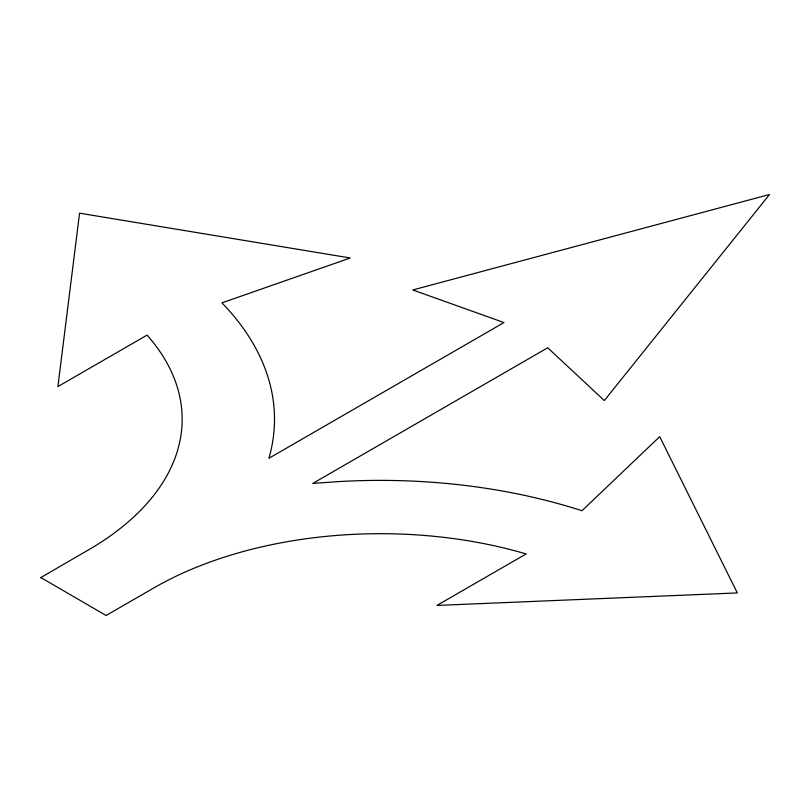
<?xml version="1.0" encoding="UTF-8"?>
<svg xmlns="http://www.w3.org/2000/svg" width="810" height="810" viewBox="0 0 810 810"><rect width="100%" height="100%" fill="white"/><g stroke="black" fill="none" stroke-linecap="round" stroke-linejoin="round"><path stroke-width="1.21" d="M40.5 577.773L88.371 549.949A320.173 184.852 0 0 0 147.076 335.107L57.905 386.583L79.562 213.172L350.264 257.985L221.92 302.869A412.523 238.17 0 0 1 268.93 458.268L503.982 322.562L412.756 289.96L769.5 194.511L604.321 400.555L547.722 347.774L312.761 483.428L338.388 481.616A412.543 238.18 0 0 1 581.965 510.735L659.704 436.641L737.323 592.92L436.954 605.424L526.125 553.949A320.183 184.852 0 0 0 154.001 587.837L106.11 615.489L40.682 577.479"/></g></svg>
